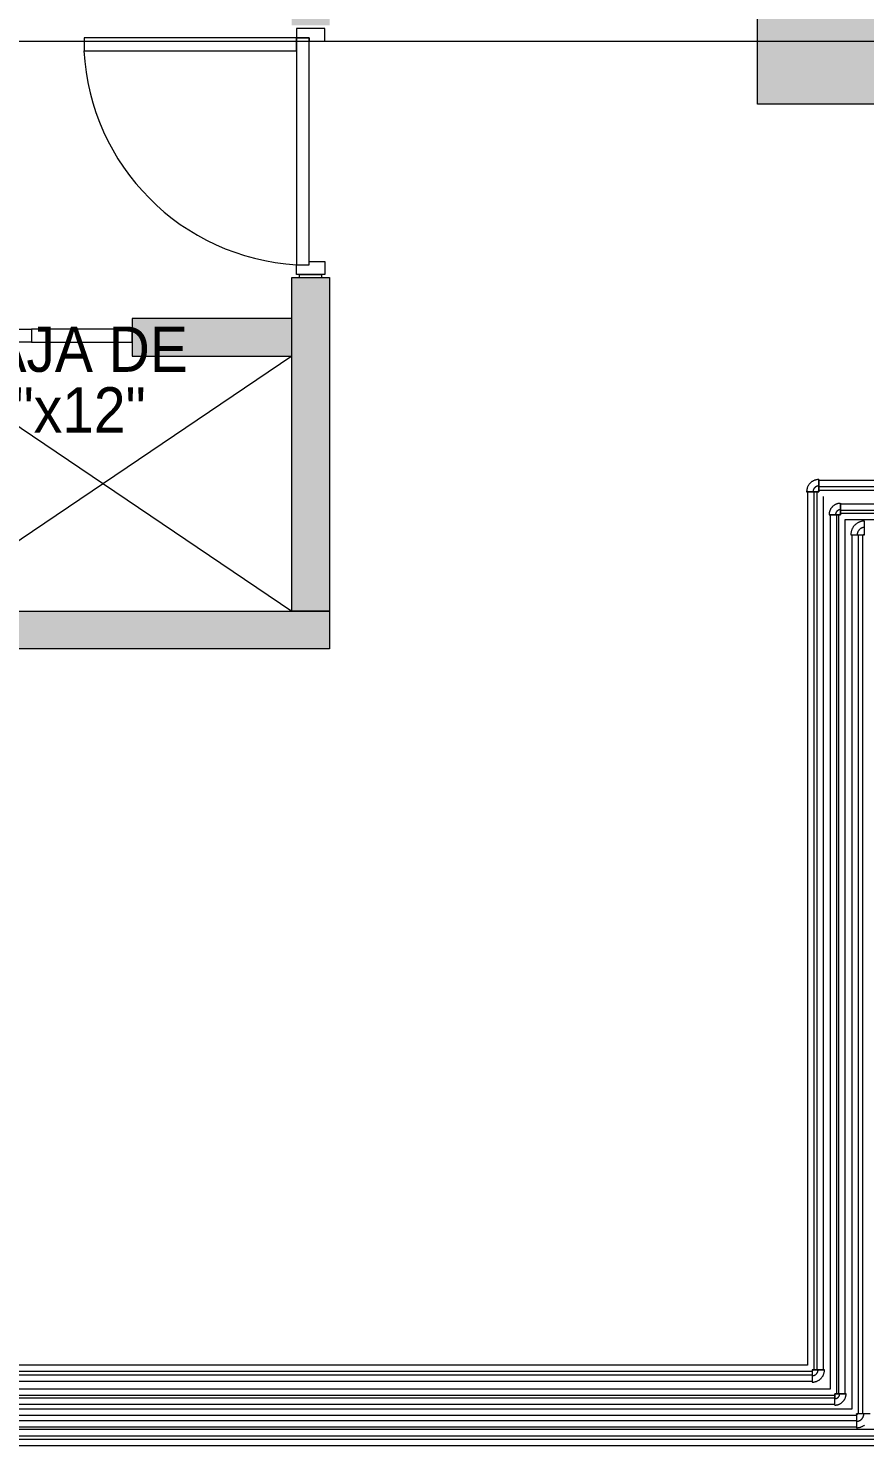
# Model space of a CAD drawing. Header units: metres. Extents: x 29 to 86.9, y -23.2 to 39.7.
# Drawn here: x 67.46 to 70.78, y -17.51 to -11.87 of the extents above; entities that cross this region are included whole.
import ezdxf

# ---------------------------------------------------------------- set-up
doc = ezdxf.new("R2010")
doc.units = ezdxf.units.M
doc.header["$LTSCALE"] = 100
doc.layers.get('0').update_dxf_attribs({"color": 254})
for name, color, linetype, lineweight in [('Arqui', 8, 'Continuous', 0), ('G-ANNO-TEXT', 7, 'Continuous', 9), ('M-HVAC-DUCT-IDEN', 7, 'Continuous', 9), ('P-PIPE', 7, 'Continuous', 18)]:
    doc.layers.add(name, color=color, linetype=linetype, lineweight=lineweight)
doc.styles.add('SansSerif', font='SANSS__.TTF', dxfattribs={"width": 0.9, "height": 0.18})

# ---------------------------------------------------------------- blocks, each defined once
blk = doc.blocks.new('estructura etapa 3')
at = {"layer": 'Arqui'}
h = blk.add_hatch(color=256, dxfattribs=at)
h.paths.add_polyline_path([(-91.6505, -6658.124), (-91.6505, -6657.624), (-92.3496, -6657.624), (-92.3496, -6658.124)])
h.paths.add_polyline_path([(-49.3536, -6658.124), (-49.3536, -6657.624), (-50.0545, -6657.6241), (-50.0545, -6658.1241)])
h.paths.add_polyline_path([(-56.0527, -6658.124), (-56.0527, -6657.624), (-56.7527, -6657.6241), (-56.7527, -6658.1241)])
h.paths.add_polyline_path([(-76.4496, -6659.124), (-76.9496, -6659.124), (-76.9496, -6657.624), (-76.4496, -6657.624)])
h.paths.add_polyline_path([(-83.9496, -6659.124), (-84.4496, -6659.124), (-84.4496, -6657.624), (-83.9496, -6657.624)])
h.paths.add_polyline_path([(-60.452, -6659.124), (-60.952, -6659.124), (-60.952, -6657.624), (-60.452, -6657.624)])
h.paths.add_polyline_path([(-67.9496, -6659.124), (-68.4496, -6659.124), (-68.4496, -6657.624), (-67.9496, -6657.624)])
h.paths.add_polyline_path([(-91.8501, -6668.1988), (-91.851, -6667.5988), (-92.3501, -6667.5988), (-92.3492, -6668.1988)])
h.paths.add_polyline_path([(-49.3536, -6668.1988), (-49.3536, -6667.5988), (-49.8536, -6667.5988), (-49.8536, -6668.1988)])
h.paths.add_polyline_path([(-56.1545, -6668.1488), (-56.1545, -6667.6488), (-56.8536, -6667.6491), (-56.8536, -6668.1491)])
h.paths.add_polyline_path([(-59.952, -6667.6488), (-59.952, -6668.1488), (-61.452, -6668.1488), (-61.452, -6667.6488)])
h.paths.add_polyline_path([(-75.9496, -6667.6488), (-75.9496, -6668.1488), (-77.4496, -6668.1488), (-77.4496, -6667.6488)])
h.paths.add_polyline_path([(-68.9496, -6667.6488), (-68.9496, -6668.1488), (-67.4496, -6668.1488), (-67.4496, -6667.6488)])
h.paths.add_polyline_path([(-84.9496, -6667.6488), (-84.9496, -6668.1488), (-83.4496, -6668.1488), (-83.4496, -6667.6488)])
h.paths.add_polyline_path([(-91.8501, -6676.1987), (-91.8501, -6675.5987), (-92.3492, -6675.5988), (-92.3492, -6676.1988)])
h.paths.add_polyline_path([(-49.3536, -6676.1988), (-49.3536, -6675.5988), (-49.8536, -6675.5988), (-49.8536, -6676.1988)])
h.paths.add_polyline_path([(-56.1545, -6676.1488), (-56.1545, -6675.6488), (-56.7536, -6675.6488), (-56.7536, -6676.1488)])
h.paths.add_polyline_path([(-59.952, -6675.6488), (-59.952, -6676.1488), (-61.452, -6676.1488), (-61.452, -6675.6488)])
h.paths.add_polyline_path([(-75.9496, -6675.6488), (-75.9496, -6676.1488), (-77.4496, -6676.1488), (-77.4496, -6675.6488)])
h.paths.add_polyline_path([(-68.9496, -6675.6488), (-68.9496, -6676.1488), (-67.4496, -6676.1488), (-67.4496, -6675.6488)])
h.paths.add_polyline_path([(-84.9496, -6675.6488), (-84.9496, -6676.1488), (-83.4496, -6676.1488), (-83.4496, -6675.6488)])
h.paths.add_polyline_path([(-91.8471, -6686.2988), (-91.8505, -6685.6988), (-92.3496, -6685.6988), (-92.3462, -6686.2988)])
h.paths.add_polyline_path([(-49.3545, -6686.2987), (-49.3536, -6685.6987), (-49.8536, -6685.6987), (-49.8545, -6686.2987)])
h.paths.add_polyline_path([(-56.1545, -6686.2488), (-56.1545, -6685.7488), (-56.7536, -6685.7488), (-56.7536, -6686.2488)])
h.paths.add_polyline_path([(-59.952, -6685.7488), (-59.952, -6686.2488), (-61.452, -6686.2488), (-61.452, -6685.7488)])
h.paths.add_polyline_path([(-75.9496, -6685.7488), (-75.9496, -6686.2488), (-77.4496, -6686.2488), (-77.4496, -6685.7488)])
h.paths.add_polyline_path([(-68.9496, -6685.7488), (-68.9496, -6686.2488), (-67.4496, -6686.2488), (-67.4496, -6685.7488)])
h.paths.add_polyline_path([(-84.9496, -6685.7488), (-84.9496, -6686.2488), (-83.4496, -6686.2488), (-83.4496, -6685.7488)])
h.paths.add_polyline_path([(-49.3532, -6694.2944), (-49.3536, -6693.6989), (-49.8545, -6693.6987), (-49.8541, -6694.2943)])
h.paths.add_polyline_path([(-56.0536, -6694.2488), (-56.0536, -6693.7488), (-56.7527, -6693.7488), (-56.7527, -6694.2488)])
h.paths.add_polyline_path([(-91.6505, -6694.2488), (-91.6505, -6693.7488), (-92.3496, -6693.7488), (-92.3496, -6694.2488)])
h.paths.add_polyline_path([(-59.952, -6693.7488), (-59.952, -6694.2488), (-61.452, -6694.2488), (-61.452, -6693.7488)])
h.paths.add_polyline_path([(-75.9496, -6693.7488), (-75.9496, -6694.2488), (-77.4496, -6694.2488), (-77.4496, -6693.7488)])
h.paths.add_polyline_path([(-68.9496, -6693.7488), (-68.9496, -6694.2488), (-67.4496, -6694.2488), (-67.4496, -6693.7488)])
h.paths.add_polyline_path([(-84.9496, -6693.7488), (-84.9496, -6694.2488), (-83.4496, -6694.2488), (-83.4496, -6693.7488)])
h.paths.add_polyline_path([(-49.3578, -6703.9737), (-49.3532, -6703.3737), (-49.854, -6703.374), (-49.8586, -6703.974)])
h.paths.add_polyline_path([(-56.0536, -6703.9238), (-56.0536, -6703.4238), (-56.7527, -6703.4241), (-56.7527, -6703.9241)])
h.paths.add_polyline_path([(-67.9496, -6704.9241), (-67.9496, -6703.4241), (-68.4496, -6703.4241), (-68.4496, -6704.9241)])
h.paths.add_polyline_path([(-91.6505, -6703.9238), (-91.6505, -6703.4238), (-92.3497, -6703.4238), (-92.3497, -6703.9238)])
h.paths.add_polyline_path([(-61.8472, -6703.4238), (-60.3472, -6703.4238), (-60.3472, -6703.9238), (-61.8472, -6703.9238)])
h.paths.add_polyline_path([(-83.9496, -6704.9241), (-83.9496, -6703.4241), (-84.4496, -6703.4241), (-84.4496, -6704.9241)])
h.paths.add_polyline_path([(-76.4496, -6704.9241), (-76.4496, -6703.4241), (-76.9496, -6703.4241), (-76.9496, -6704.9241)])
h.paths.add_polyline_path([(-49.3536, -6711.9488), (-49.3536, -6711.4488), (-50.0536, -6711.4488), (-50.0536, -6711.9488)])
h.paths.add_polyline_path([(-55.9536, -6711.9488), (-55.9536, -6711.4488), (-56.6536, -6711.4488), (-56.6536, -6711.9488)])
h.paths.add_polyline_path([(-91.6496, -6711.9488), (-91.6496, -6711.4488), (-92.3496, -6711.4488), (-92.3496, -6711.9488)])
h.paths.add_polyline_path([(-60.952, -6711.9488), (-60.952, -6709.5488), (-60.452, -6709.5488), (-60.452, -6711.9488)])
h.paths.add_polyline_path([(-68.4496, -6709.5488), (-68.4496, -6711.9488), (-67.9496, -6711.9488), (-67.9496, -6709.5488)])
h.paths.add_polyline_path([(-76.9496, -6709.5488), (-76.9496, -6711.9488), (-76.4496, -6711.9488), (-76.4496, -6709.5488)])
h.paths.add_polyline_path([(-83.9496, -6709.5488), (-83.9496, -6711.9488), (-84.4496, -6711.9488), (-84.4496, -6709.5488)])
blk.add_line((-93.5202, -6703.6738), (-46.5015, -6703.6738), dxfattribs=at)
blk.add_lwpolyline([(-61.8472, -6703.4238), (-60.3472, -6703.4238), (-60.3472, -6703.9238), (-61.8472, -6703.9238)], close=True, dxfattribs=at)
blk = doc.blocks.new('A$C9582355f')
at = {"layer": 'Arqui', "ltscale": 0.03}
h = blk.add_hatch(color=256, dxfattribs=at)
h.dxf.hatch_style = 1
h.paths.add_polyline_path([(43.8038, 11.49), (42.8715, 11.49), (42.8715, 11.34), (43.8038, 11.34)])
h.paths.add_polyline_path([(44.8666, 14.1897), (44.8665, 10.752), (45.0166, 10.752), (45.0166, 14.1897)])
h.paths.add_polyline_path([(44.8038, 11.49), (44.8666, 11.49), (44.8666, 11.34), (44.8038, 11.34)])
h.paths.add_polyline_path([(41.3715, 11.49), (36.8199, 11.49), (36.8199, 11.34), (41.3715, 11.34)])
h.paths.add_polyline_path([(39.6706, 11.3043), (39.6706, 11.34), (39.5206, 11.34), (39.5206, 11.3043)])
h.paths.add_polyline_path([(39.6707, 8.9769), (39.5206, 8.9769), (39.5206, 10.3019), (39.6706, 10.3019)])
h.paths.add_polyline_path([(39.5205, 9.9893), (39.5205, 10.1393), (38.8869, 10.1398), (38.8869, 9.9898)])
h.paths.add_polyline_path([(37.4329, 9.9895), (37.4329, 10.1395), (38.0869, 10.1398), (38.0869, 9.9898)])
h.paths.add_polyline_path([(36.069, 9.9897), (36.069, 10.1398), (36.6329, 10.1401), (36.6329, 9.9901)])
h.paths.add_polyline_path([(36.3723, 8.9771), (36.2223, 8.9771), (36.2222, 9.9898), (36.3722, 9.9898)])
h.paths.add_polyline_path([(38.0215, 8.977), (37.8715, 8.977), (37.8714, 9.9897), (38.0214, 9.9897)])
h.paths.add_polyline_path([(32.428, 8.9769), (39.6707, 8.9769), (39.6707, 8.8269), (32.428, 8.8269)])
h.paths.add_polyline_path([(32.5776, 9.9895), (32.5776, 10.1395), (34.7691, 10.1401), (34.7691, 9.9901)])
h.paths.add_polyline_path([(32.4282, 8.9769), (32.4264, 11.4901), (32.5765, 11.4893), (32.5765, 11.3393), (32.5773, 11.3394), (32.5782, 8.9769)])
h.paths.add_polyline_path([(33.3294, 8.9771), (33.1794, 8.9771), (33.1794, 8.9769), (33.3294, 8.9769)])
h.paths.add_polyline_path([(32.4298, 14.1909), (32.4247, 12.3901), (32.5748, 12.3901), (32.5799, 14.1909)])
h.paths.add_polyline_path([(36.9706, 11.49), (36.8199, 11.49), (36.8199, 12.4924), (34.9173, 12.4917), (34.9191, 11.4901), (34.7691, 11.4901), (34.7669, 12.6409), (35.7191, 12.6409), (35.7191, 14.1897), (35.8691, 14.1897), (35.8691, 12.6409), (36.8199, 12.6409), (36.8199, 14.1897), (36.9706, 14.1897)])
h.paths.add_polyline_path([(37.7699, 11.4903), (37.92, 11.4903), (37.92, 11.49)])
h.paths.add_polyline_path([(32.4302, 14.1897), (50.0187, 14.1897), (50.0187, 14.3397), (32.4302, 14.3398)])
h.paths.add_polyline_path([(53.7142, 14.1897), (51.817, 14.1897), (51.817, 14.3397), (53.7142, 14.3397)])
h.paths.add_polyline_path([(53.8642, 57.1902), (53.7142, 57.1902), (53.7142, 6.407), (52.1247, 6.407), (52.1246, 8.4206), (52.7151, 8.4207), (52.7151, 8.5708), (51.9746, 8.5707), (51.9747, 4.8069), (52.7775, 4.807), (52.7775, 4.9571), (52.1247, 4.957), (52.1247, 6.257), (53.7142, 6.2569), (53.7142, 3.4653), (53.8642, 3.4653)])
h.paths.add_polyline_path([(33.2298, 5.4253), (33.2564, 5.2753), (32.578, 5.2753), (32.578, 3.0554), (32.428, 3.0554), (32.428, 5.4253)])
h.paths.add_polyline_path([(35.7666, 5.4253), (35.7948, 5.2753), (34.2318, 5.2753), (34.2601, 5.4253)])
h.paths.add_polyline_path([(37.984, 5.4253), (38.0122, 5.2753), (36.7689, 5.2753), (36.7971, 5.4253)])
h.paths.add_polyline_path([(37.3214, 3.0554), (37.4715, 3.0554), (37.4715, 3.0807), (37.4715, 5.2753), (37.3215, 5.2753), (37.3214, 3.0807)])
h.paths.add_polyline_path([(39.0236, 5.4253), (38.997, 5.2753), (39.6206, 5.2753), (39.6206, 3.0554), (39.7707, 3.0554), (39.7707, 5.4253)])
h.paths.add_polyline_path([(32.4284, 2.9053), (39.7707, 2.9053), (39.7707, 3.0554), (32.4284, 3.0554)])
h.paths.add_polyline_path([(13.8089, 57.1909), (13.8089, 57.3409), (8.9835, 57.3402), (8.9835, 57.1902)])
h.paths.add_polyline_path([(43.2788, 54.0355), (43.1288, 54.0355), (43.1288, 57.1902), (43.2788, 57.1902)])
h.paths.add_polyline_path([(42.4167, 54.1855), (42.2667, 54.1855), (42.2667, 55.7902), (42.4167, 55.7902)])
h.paths.add_polyline_path([(34.7691, 54.0355), (34.7691, 54.1855), (43.1288, 54.1855), (43.1288, 54.0355)])
h.paths.add_polyline_path([(42.2667, 56.8402), (42.2667, 56.9902)])
h.paths.add_polyline_path([(34.9191, 55.1822), (34.7691, 55.1822), (34.7691, 55.7902), (34.9191, 55.7902)], flags=0)
h.paths.add_polyline_path([(34.9191, 55.1822), (34.7691, 55.1822), (34.7691, 55.7902), (34.9191, 55.7902)], flags=17)
h.paths.add_polyline_path([(34.9191, 55.1822), (34.7691, 55.1822), (34.7691, 55.7902), (34.9191, 55.7902)], flags=17)
at = {"layer": 'Arqui'}
for p, q in [((38.0215, 9.9894), (39.521, 8.9771)), ((39.5205, 9.9893), (38.0215, 8.977))]:
    blk.add_line(p, q, dxfattribs=at)
for points in [[(39.5899, 11.2409), (39.6517, 11.2409), (39.6517, 11.2916), (39.5392, 11.2916), (39.5392, 11.2536), (39.5899, 11.2536), (39.5899, 11.2409)], [(39.5899, 10.3653), (39.6517, 10.3653), (39.6517, 10.3146), (39.5392, 10.3146), (39.5392, 10.3526), (39.5899, 10.3526), (39.5899, 10.3653)], [(39.5519, 10.3019), (39.5519, 10.3146), (39.639, 10.3146), (39.639, 10.3019)]]:
    blk.add_lwpolyline(points, dxfattribs=at)
for points in [[(39.5392, 11.2029), (39.5392, 11.2536), (38.6951, 11.2536), (38.6951, 11.2029)], [(39.5899, 11.2536), (39.5392, 11.2536), (39.5392, 10.3526), (39.5899, 10.3526)], [(39.6707, 8.9769), (39.5206, 8.9769), (39.5206, 10.3019), (39.6706, 10.3019)], [(32.428, 8.9769), (39.6707, 8.9769), (39.6707, 8.8269), (32.428, 8.8269)]]:
    blk.add_lwpolyline(points, close=True, dxfattribs=at)
at = {"layer": 'Arqui', "elevation": -2415.091}
for points in [[(39.5205, 9.9893), (39.5205, 10.1393), (38.8869, 10.1398), (38.8869, 9.9898)], [(38.4869, 10.0964), (38.4869, 10.0457), (38.0869, 10.0457), (38.0869, 10.0964)], [(38.4869, 10.0964), (38.4869, 10.0457), (38.8869, 10.0457), (38.8869, 10.0964)]]:
    blk.add_lwpolyline(points, close=True, dxfattribs=at)
at = {"layer": 'Arqui'}
blk.add_arc((39.593, 11.2502), 0.8992, 183.0173, 266.5688, dxfattribs=at)
blk.add_blockref('estructura etapa 3', (103.2187, 6714.9141), dxfattribs=at)
blk = doc.blocks.new('Elbow - Welded - REFRIGERACION-2294622-NIVEL 02')
at = {"layer": 'P-PIPE', "color": 1, "true_color": 0xff0000}
blk.add_line((70.5713, -17.2048), (70.5713, -17.2248), dxfattribs=at)
blk.add_line((70.5713, -17.2048), (70.5713, -17.2248), dxfattribs=at)
at = {"layer": 'P-PIPE', "color": 1, "true_color": 0xff0000, "flags": 128}
for points in [[(70.5713, -17.2248), (70.5722, -17.2248), (70.5731, -17.2247), (70.574, -17.2246), (70.5749, -17.2245), (70.5759, -17.2243), (70.5768, -17.2241), (70.5777, -17.2239), (70.5785, -17.2236), (70.5794, -17.2233), (70.5803, -17.223), (70.5811, -17.2226), (70.5819, -17.2222), (70.5827, -17.2217), (70.5835, -17.2213), (70.5843, -17.2208), (70.5851, -17.2202), (70.5858, -17.2196), (70.5865, -17.2191), (70.5872, -17.2184), (70.5878, -17.2178), (70.5885, -17.2171), (70.5891, -17.2164), (70.5897, -17.2157), (70.5902, -17.2149), (70.5907, -17.2142), (70.5912, -17.2134), (70.5917, -17.2126), (70.5921, -17.2117), (70.5925, -17.2109), (70.5928, -17.21), (70.5931, -17.2092), (70.5934, -17.2083), (70.5937, -17.2074), (70.5939, -17.2065), (70.594, -17.2056), (70.5942, -17.2047), (70.5943, -17.2038), (70.5944, -17.2028), (70.5944, -17.2019), (70.5944, -17.2017)], [(70.5744, -17.2017), (70.5744, -17.2018), (70.5744, -17.2019), (70.5744, -17.2021), (70.5744, -17.2022), (70.5744, -17.2023), (70.5743, -17.2024), (70.5743, -17.2025), (70.5743, -17.2027), (70.5742, -17.2028), (70.5742, -17.2029), (70.5741, -17.203), (70.5741, -17.2031), (70.574, -17.2032), (70.574, -17.2034), (70.5739, -17.2035), (70.5738, -17.2036), (70.5737, -17.2037), (70.5736, -17.2038), (70.5736, -17.2039), (70.5735, -17.2039), (70.5734, -17.204), (70.5733, -17.2041), (70.5732, -17.2042), (70.5731, -17.2043), (70.573, -17.2043), (70.5729, -17.2044), (70.5728, -17.2045), (70.5726, -17.2045), (70.5725, -17.2046), (70.5724, -17.2046), (70.5723, -17.2047), (70.5722, -17.2047), (70.5721, -17.2047), (70.5719, -17.2048), (70.5718, -17.2048), (70.5717, -17.2048), (70.5716, -17.2048), (70.5714, -17.2048), (70.5713, -17.2048), (70.5713, -17.2048)]]:
    blk.add_lwpolyline(points, dxfattribs=at)
at = {"layer": 'P-PIPE', "color": 1, "true_color": 0xff0000}
for start_param, end_param in [(0, 3.141593), (3.141593, 6.283185)]:
    blk.add_ellipse((70.5844, -17.2017), major_axis=(0.00997, 0), ratio=0.000004, start_param=start_param, end_param=end_param, dxfattribs=at)
blk = doc.blocks.new('Elbow - Welded - REFRIGERACION-V9-NIVEL 02')
at = {"layer": 'P-PIPE', "color": 1, "true_color": 0xff0000, "flags": 128}
for points in [[(70.5754, -13.7065), (70.5751, -13.7074), (70.5749, -13.7083), (70.5747, -13.7092), (70.5746, -13.7101), (70.5745, -13.7111), (70.5745, -13.712), (70.5744, -13.7129), (70.5744, -13.713)], [(70.5976, -13.6898), (70.5966, -13.6899), (70.5957, -13.6899), (70.5948, -13.69), (70.5939, -13.6901), (70.593, -13.6903), (70.5921, -13.6905), (70.5912, -13.6907), (70.5903, -13.691), (70.5894, -13.6913), (70.5886, -13.6917), (70.5877, -13.692), (70.5869, -13.6925), (70.5861, -13.6929), (70.5853, -13.6934), (70.5845, -13.6939), (70.5837, -13.6944), (70.583, -13.695), (70.5823, -13.6956), (70.5816, -13.6962), (70.581, -13.6969), (70.5803, -13.6975), (70.5797, -13.6982), (70.5792, -13.699), (70.5786, -13.6997), (70.5781, -13.7005), (70.5776, -13.7013), (70.5772, -13.7021), (70.5767, -13.7029), (70.5764, -13.7037), (70.576, -13.7046), (70.5757, -13.7055), (70.5754, -13.7063), (70.5754, -13.7065)], [(70.5945, -13.7121), (70.5945, -13.712), (70.5946, -13.7118), (70.5946, -13.7117), (70.5947, -13.7116), (70.5947, -13.7115), (70.5948, -13.7114), (70.5949, -13.7113), (70.5949, -13.7112), (70.595, -13.7111), (70.5951, -13.711), (70.5952, -13.7109), (70.5953, -13.7108), (70.5953, -13.7107), (70.5954, -13.7106), (70.5955, -13.7105), (70.5956, -13.7104), (70.5957, -13.7104), (70.5958, -13.7103), (70.596, -13.7102), (70.5961, -13.7102), (70.5962, -13.7101), (70.5963, -13.7101), (70.5964, -13.71), (70.5965, -13.71), (70.5967, -13.7099), (70.5968, -13.7099), (70.5969, -13.7099), (70.597, -13.7098), (70.5971, -13.7098), (70.5973, -13.7098), (70.5974, -13.7098), (70.5975, -13.7098), (70.5976, -13.7098)], [(70.5944, -13.713), (70.5944, -13.7128), (70.5944, -13.7127), (70.5944, -13.7126), (70.5944, -13.7125), (70.5944, -13.7123), (70.5945, -13.7122), (70.5945, -13.7121), (70.5945, -13.7121)]]:
    blk.add_lwpolyline(points, dxfattribs=at)
at = {"layer": 'P-PIPE', "color": 1, "true_color": 0xff0000}
for centre, major_axis, ratio, start_param, end_param in [((70.5976, -13.6998), (0, 0.00997), 0.000001, 0.000004, 3.141593), ((70.5976, -13.6998), (0, 0.00997), 0.000001, 3.141597, 6.283185), ((70.5844, -13.713), (0.00997, 0), 0.000004, 0.000001, 3.141593), ((70.5844, -13.713), (0.00997, 0), 0.000004, 3.141594, 6.283185)]:
    blk.add_ellipse(centre, major_axis=major_axis, ratio=ratio, start_param=start_param, end_param=end_param, dxfattribs=at)
blk = doc.blocks.new('Elbow - Welded - REFRIGERACION-V10-NIVEL 02')
at = {"layer": 'P-PIPE', "color": 1, "true_color": 0xff0000}
for p, q in [((-0.0163, 0.0131), (-0.0163, -0.0131)), ((-0.0163, 0.0131), (-0.0163, -0.0131)), ((0.0131, 0.0163), (-0.0131, 0.0163)), ((0.0131, 0.0163), (-0.0131, 0.0163))]:
    blk.add_line(p, q, dxfattribs=at)
at = {"layer": 'P-PIPE', "color": 1, "true_color": 0xff0000, "flags": 128}
for points in [[(-0.0163, -0.0131), (-0.0151, -0.0131), (-0.014, -0.0131), (-0.0128, -0.0129), (-0.0116, -0.0128), (-0.0105, -0.0126), (-0.0093, -0.0123), (-0.0082, -0.012), (-0.0071, -0.0117), (-0.0059, -0.0113), (-0.0048, -0.0108), (-0.0038, -0.0103), (-0.0027, -0.0098), (-0.0017, -0.0093), (-0.0007, -0.0086), (0.0003, -0.008), (0.0013, -0.0073), (0.0022, -0.0066), (0.0031, -0.0058), (0.004, -0.005), (0.0048, -0.0042), (0.0056, -0.0033), (0.0064, -0.0025), (0.0071, -0.0015), (0.0078, -0.0006), (0.0085, 0.0004), (0.0091, 0.0014), (0.0097, 0.0024), (0.0102, 0.0035), (0.0107, 0.0046), (0.0111, 0.0056), (0.0115, 0.0068), (0.0119, 0.0079), (0.0122, 0.009), (0.0125, 0.0102), (0.0127, 0.0113), (0.0129, 0.0125), (0.013, 0.0136), (0.0131, 0.0148), (0.0131, 0.016), (0.0131, 0.0163)], [(-0.0131, 0.0163), (-0.0131, 0.0162), (-0.0132, 0.0161), (-0.0132, 0.0159), (-0.0132, 0.0158), (-0.0132, 0.0157), (-0.0132, 0.0156), (-0.0133, 0.0154), (-0.0133, 0.0153), (-0.0134, 0.0152), (-0.0134, 0.0151), (-0.0134, 0.015), (-0.0135, 0.0149), (-0.0136, 0.0147), (-0.0136, 0.0146), (-0.0137, 0.0145), (-0.0138, 0.0144), (-0.0139, 0.0143), (-0.0139, 0.0142), (-0.014, 0.0141), (-0.0141, 0.014), (-0.0142, 0.014), (-0.0143, 0.0139), (-0.0144, 0.0138), (-0.0145, 0.0137), (-0.0146, 0.0136), (-0.0147, 0.0136), (-0.0148, 0.0135), (-0.0149, 0.0135), (-0.0151, 0.0134), (-0.0152, 0.0134), (-0.0153, 0.0133), (-0.0154, 0.0133), (-0.0155, 0.0132), (-0.0157, 0.0132), (-0.0158, 0.0132), (-0.0159, 0.0132), (-0.016, 0.0132), (-0.0162, 0.0132), (-0.0163, 0.0131), (-0.0163, 0.0131)]]:
    blk.add_lwpolyline(points, dxfattribs=at)
blk = doc.blocks.new('Elbow - Welded - REFRIGERACION-V26-NIVEL 02')
at = {"layer": 'P-PIPE', "color": 11, "true_color": 0xff8080}
blk.add_line((70.6605, -17.2994), (70.6605, -17.3162), dxfattribs=at)
blk.add_line((70.6605, -17.2994), (70.6605, -17.3162), dxfattribs=at)
at = {"layer": 'P-PIPE', "color": 11, "true_color": 0xff8080, "flags": 128}
for points in [[(70.6605, -17.3162), (70.6613, -17.3161), (70.6621, -17.3161), (70.6629, -17.316), (70.6637, -17.3159), (70.6645, -17.3158), (70.6653, -17.3156), (70.666, -17.3154), (70.6668, -17.3151), (70.6675, -17.3149), (70.6683, -17.3146), (70.669, -17.3143), (70.6697, -17.3139), (70.6704, -17.3135), (70.6711, -17.3131), (70.6718, -17.3127), (70.6724, -17.3122), (70.6731, -17.3117), (70.6737, -17.3112), (70.6743, -17.3107), (70.6748, -17.3101), (70.6754, -17.3095), (70.6759, -17.3089), (70.6764, -17.3083), (70.6768, -17.3076), (70.6773, -17.307), (70.6777, -17.3063), (70.6781, -17.3056), (70.6785, -17.3049), (70.6788, -17.3042), (70.6791, -17.3034), (70.6794, -17.3027), (70.6796, -17.3019), (70.6798, -17.3012), (70.68, -17.3004), (70.6802, -17.2996), (70.6803, -17.2988), (70.6804, -17.298), (70.6804, -17.2972), (70.6805, -17.2964), (70.6805, -17.2962)], [(70.6637, -17.2962), (70.6637, -17.2963), (70.6637, -17.2965), (70.6637, -17.2966), (70.6636, -17.2967), (70.6636, -17.2968), (70.6636, -17.297), (70.6636, -17.2971), (70.6635, -17.2972), (70.6635, -17.2973), (70.6634, -17.2974), (70.6634, -17.2976), (70.6633, -17.2977), (70.6633, -17.2978), (70.6632, -17.2979), (70.6631, -17.298), (70.6631, -17.2981), (70.663, -17.2982), (70.6629, -17.2983), (70.6628, -17.2984), (70.6627, -17.2985), (70.6626, -17.2986), (70.6625, -17.2987), (70.6624, -17.2987), (70.6623, -17.2988), (70.6622, -17.2989), (70.6621, -17.2989), (70.662, -17.299), (70.6619, -17.2991), (70.6618, -17.2991), (70.6617, -17.2992), (70.6615, -17.2992), (70.6614, -17.2993), (70.6613, -17.2993), (70.6612, -17.2993), (70.6611, -17.2993), (70.6609, -17.2994), (70.6608, -17.2994), (70.6607, -17.2994), (70.6605, -17.2994), (70.6605, -17.2994)]]:
    blk.add_lwpolyline(points, dxfattribs=at)
at = {"layer": 'P-PIPE', "color": 11, "true_color": 0xff8080}
for start_param, end_param in [(0, 3.141593), (3.141593, 6.283185)]:
    blk.add_ellipse((70.6721, -17.2962), major_axis=(0.00838, 0), ratio=0.000004, start_param=start_param, end_param=end_param, dxfattribs=at)
blk = doc.blocks.new('Elbow - Welded - REFRIGERACION-V27-NIVEL 02')
at = {"layer": 'P-PIPE', "color": 11, "true_color": 0xff8080, "flags": 128}
for points in [[(70.6644, -13.7989), (70.6642, -13.7996), (70.6641, -13.8004), (70.6639, -13.8012), (70.6638, -13.802), (70.6637, -13.8028), (70.6637, -13.8036), (70.6637, -13.8043)], [(70.6836, -13.7844), (70.6828, -13.7844), (70.682, -13.7845), (70.6812, -13.7845), (70.6805, -13.7846), (70.6797, -13.7848), (70.6789, -13.785), (70.6781, -13.7852), (70.6774, -13.7854), (70.6766, -13.7857), (70.6759, -13.786), (70.6751, -13.7863), (70.6744, -13.7866), (70.6737, -13.787), (70.673, -13.7874), (70.6724, -13.7879), (70.6717, -13.7883), (70.6711, -13.7888), (70.6705, -13.7893), (70.6699, -13.7899), (70.6693, -13.7904), (70.6688, -13.791), (70.6683, -13.7916), (70.6678, -13.7922), (70.6673, -13.7929), (70.6668, -13.7936), (70.6664, -13.7942), (70.666, -13.7949), (70.6657, -13.7956), (70.6653, -13.7964), (70.665, -13.7971), (70.6648, -13.7979), (70.6645, -13.7986), (70.6644, -13.7989)], [(70.6805, -13.8043), (70.6805, -13.8042), (70.6805, -13.8041), (70.6805, -13.804), (70.6805, -13.8038), (70.6805, -13.8037), (70.6805, -13.8036), (70.6806, -13.8035)], [(70.6806, -13.8035), (70.6806, -13.8033), (70.6807, -13.8032), (70.6807, -13.8031), (70.6808, -13.803), (70.6808, -13.8029), (70.6809, -13.8028), (70.6809, -13.8027), (70.681, -13.8025), (70.6811, -13.8024), (70.6812, -13.8023), (70.6812, -13.8022), (70.6813, -13.8021), (70.6814, -13.8021), (70.6815, -13.802), (70.6816, -13.8019), (70.6817, -13.8018), (70.6818, -13.8017), (70.6819, -13.8017), (70.682, -13.8016), (70.6821, -13.8015), (70.6822, -13.8015), (70.6824, -13.8014), (70.6825, -13.8014), (70.6826, -13.8013), (70.6827, -13.8013), (70.6828, -13.8013), (70.683, -13.8012), (70.6831, -13.8012), (70.6832, -13.8012), (70.6833, -13.8012), (70.6835, -13.8012), (70.6836, -13.8012), (70.6836, -13.8012)]]:
    blk.add_lwpolyline(points, dxfattribs=at)
at = {"layer": 'P-PIPE', "color": 11, "true_color": 0xff8080}
for centre, major_axis, ratio, start_param, end_param in [((70.6721, -13.8043), (0.00838, 0), 0.000004, 0.000001, 3.141593), ((70.6721, -13.8043), (0.00838, 0), 0.000004, 3.141594, 6.283185), ((70.6836, -13.7928), (0, 0.00838), 0.000001, 0.000004, 3.141594), ((70.6836, -13.7928), (0, 0.00838), 0.000001, 3.141597, 6.283185)]:
    blk.add_ellipse(centre, major_axis=major_axis, ratio=ratio, start_param=start_param, end_param=end_param, dxfattribs=at)

msp = doc.modelspace()

# ---------------------------------------------------------------- linework, layer by layer
at = {"layer": 'P-PIPE', "color": 1, "true_color": 0xff0000}
for p, q in [((72.474, -13.6681), (70.5976, -13.6681)), ((72.474, -13.6935), (70.5976, -13.6935)), ((70.5976, -13.6935), (70.5976, -13.7062)), ((70.5976, -13.7062), (72.474, -13.7062)), ((70.5527, -13.713), (70.5527, -17.1831)), ((70.5781, -13.713), (70.5781, -17.2017)), ((70.5908, -17.2017), (70.5908, -13.713)), ((70.6162, -17.2017), (70.6162, -13.7316)), ((70.7793, -13.8842), (70.7793, -13.8293)), ((70.7245, -13.8842), (70.7793, -13.8842)), ((70.7281, -13.8842), (70.7281, -17.358)), ((70.7535, -13.8842), (70.7535, -17.3766)), ((70.7725, -17.3766), (70.7725, -13.8842)), ((70.5527, -17.1831), (58.6114, -17.1831)), ((70.5713, -17.2017), (70.5713, -17.2502)), ((70.5713, -17.2085), (58.6114, -17.2085)), ((58.6114, -17.2212), (70.5713, -17.2212)), ((58.63, -17.2466), (70.5713, -17.2466)), ((70.7281, -17.358), (61.0689, -17.358)), ((70.8016, -17.3766), (70.7467, -17.3766)), ((70.7467, -17.3766), (70.7467, -17.4314)), ((70.7467, -17.3834), (61.0689, -17.3834)), ((61.0689, -17.4024), (70.7467, -17.4024)), ((61.0875, -17.4278), (70.7467, -17.4278))]:
    msp.add_line(p, q, dxfattribs=at)
at = {"layer": 'P-PIPE', "color": 11, "true_color": 0xff8080}
for p, q in [((72.395, -13.7627), (70.6836, -13.7627)), ((70.6419, -13.8044), (70.6419, -17.2777)), ((70.6673, -13.8044), (70.6673, -17.2963)), ((70.6768, -17.2963), (70.6768, -13.8044)), ((72.395, -13.7881), (70.6836, -13.7881)), ((70.6836, -13.7881), (70.6836, -13.7976)), ((70.6836, -13.7976), (72.395, -13.7976)), ((70.7022, -13.823), (72.3764, -13.823)), ((70.7022, -17.2963), (70.7022, -13.823)), ((70.6419, -17.2777), (58.6992, -17.2777)), ((70.6605, -17.3031), (58.6992, -17.3031)), ((58.6992, -17.3126), (70.6605, -17.3126)), ((70.6605, -17.3416), (70.6605, -17.2963)), ((58.7178, -17.338), (70.6605, -17.338)), ((70.8154, -17.4389), (61.1584, -17.4389)), ((70.834, -17.4643), (61.1584, -17.4643)), ((61.1584, -17.477), (70.834, -17.477)), ((61.177, -17.5024), (70.834, -17.5024))]:
    msp.add_line(p, q, dxfattribs=at)
at = {"layer": 'P-PIPE', "color": 1, "true_color": 0xff0000, "flags": 128}
for points in [[(70.551, -13.6995), (70.5505, -13.7014), (70.55, -13.7033), (70.5497, -13.7052), (70.5494, -13.7071), (70.5492, -13.709), (70.5491, -13.7109), (70.549, -13.7129), (70.549, -13.713)], [(70.5976, -13.6645), (70.5956, -13.6645), (70.5937, -13.6646), (70.5917, -13.6648), (70.5898, -13.6651), (70.5879, -13.6655), (70.586, -13.6659), (70.5841, -13.6664), (70.5823, -13.667), (70.5805, -13.6676), (70.5787, -13.6683), (70.5769, -13.6691), (70.5752, -13.67), (70.5734, -13.6709), (70.5718, -13.6719), (70.5702, -13.673), (70.5686, -13.6741), (70.567, -13.6753), (70.5656, -13.6765), (70.5641, -13.6778), (70.5628, -13.6792), (70.5614, -13.6806), (70.5602, -13.6821), (70.559, -13.6836), (70.5578, -13.6852), (70.5567, -13.6868), (70.5557, -13.6885), (70.5548, -13.6901), (70.5539, -13.6919), (70.5531, -13.6936), (70.5523, -13.6954), (70.5517, -13.6973), (70.5511, -13.6991), (70.551, -13.6995)], [(70.5976, -13.6999), (70.5976, -13.6916), (70.5976, -13.684), (70.5976, -13.6774), (70.5976, -13.6724), (70.5976, -13.6692), (70.5976, -13.6681)], [(70.5976, -13.6681), (70.5976, -13.6692), (70.5976, -13.6724), (70.5976, -13.6774), (70.5976, -13.684), (70.5976, -13.6916), (70.5976, -13.6999)], [(70.5976, -13.713), (70.5976, -13.7066), (70.5976, -13.6999)], [(70.5976, -13.6999), (70.5976, -13.7066), (70.5976, -13.713)], [(70.7793, -13.8293), (70.7771, -13.8294), (70.7749, -13.8295), (70.7728, -13.8297), (70.7706, -13.83), (70.7684, -13.8304), (70.7663, -13.8309), (70.7642, -13.8315), (70.7621, -13.8321), (70.76, -13.8329), (70.758, -13.8337), (70.756, -13.8346), (70.754, -13.8355), (70.7521, -13.8366), (70.7502, -13.8377), (70.7484, -13.8389), (70.7466, -13.8402), (70.7448, -13.8415), (70.7432, -13.843), (70.7415, -13.8444), (70.74, -13.846), (70.7385, -13.8476), (70.737, -13.8493), (70.7357, -13.851), (70.7344, -13.8527), (70.7332, -13.8546), (70.732, -13.8564), (70.7309, -13.8584), (70.7299, -13.8603), (70.729, -13.8623), (70.7282, -13.8643), (70.7274, -13.8664), (70.7268, -13.8685), (70.7262, -13.8706), (70.7257, -13.8727), (70.7253, -13.8749), (70.7249, -13.8771), (70.7247, -13.8792), (70.7245, -13.8814), (70.7245, -13.8836), (70.7245, -13.8842)], [(70.5713, -17.2502), (70.5732, -17.2502), (70.5751, -17.2501), (70.5771, -17.2499), (70.579, -17.2496), (70.5809, -17.2493), (70.5828, -17.2488), (70.5847, -17.2483), (70.5865, -17.2478), (70.5884, -17.2471), (70.5902, -17.2464), (70.5919, -17.2456), (70.5937, -17.2448), (70.5954, -17.2438), (70.597, -17.2428), (70.5987, -17.2418), (70.6002, -17.2406), (70.6018, -17.2394), (70.6033, -17.2382), (70.6047, -17.2369), (70.6061, -17.2355), (70.6074, -17.2341), (70.6087, -17.2326), (70.6099, -17.2311), (70.611, -17.2295), (70.6121, -17.2279), (70.6131, -17.2263), (70.6141, -17.2246), (70.6149, -17.2229), (70.6157, -17.2211), (70.6165, -17.2193), (70.6171, -17.2175), (70.6177, -17.2156), (70.6183, -17.2138), (70.6187, -17.2119), (70.6191, -17.21), (70.6194, -17.208), (70.6196, -17.2061), (70.6197, -17.2042), (70.6198, -17.2022), (70.6198, -17.2017)], [(70.7467, -17.4314), (70.7489, -17.4314), (70.7511, -17.4313), (70.7533, -17.431), (70.7554, -17.4307), (70.7576, -17.4303), (70.7597, -17.4299), (70.7619, -17.4293), (70.7639, -17.4287), (70.766, -17.4279), (70.7681, -17.4271), (70.7701, -17.4262), (70.772, -17.4252), (70.774, -17.4242), (70.7758, -17.4231), (70.7777, -17.4219), (70.7795, -17.4206)]]:
    msp.add_lwpolyline(points, dxfattribs=at)
at = {"layer": 'P-PIPE', "color": 11, "true_color": 0xff8080, "flags": 128}
for points in [[(70.6836, -13.759), (70.6818, -13.7591), (70.68, -13.7592), (70.6782, -13.7594), (70.6764, -13.7596), (70.6746, -13.7599), (70.6729, -13.7603), (70.6711, -13.7608), (70.6694, -13.7613), (70.6677, -13.7619), (70.666, -13.7626), (70.6643, -13.7634), (70.6627, -13.7642), (70.6611, -13.765), (70.6595, -13.766), (70.658, -13.767), (70.6566, -13.768), (70.6551, -13.7691), (70.6537, -13.7703), (70.6524, -13.7715), (70.6511, -13.7728), (70.6499, -13.7741), (70.6487, -13.7755), (70.6476, -13.7769), (70.6465, -13.7784), (70.6455, -13.7799), (70.6445, -13.7814), (70.6436, -13.783), (70.6428, -13.7846), (70.6421, -13.7863), (70.6414, -13.7879), (70.6407, -13.7896), (70.6402, -13.7914), (70.64, -13.792)], [(70.64, -13.792), (70.6396, -13.7937), (70.6392, -13.7955), (70.6388, -13.7973), (70.6386, -13.7991), (70.6384, -13.8009), (70.6383, -13.8027), (70.6383, -13.8044)], [(70.6605, -17.3416), (70.6623, -17.3416), (70.6641, -17.3415), (70.6659, -17.3413), (70.6677, -17.341), (70.6695, -17.3407), (70.6713, -17.3403), (70.673, -17.3398), (70.6748, -17.3393), (70.6765, -17.3387), (70.6782, -17.338), (70.6798, -17.3373), (70.6814, -17.3365), (70.683, -17.3356), (70.6846, -17.3347), (70.6861, -17.3337), (70.6876, -17.3326), (70.689, -17.3315), (70.6904, -17.3303), (70.6917, -17.3291), (70.693, -17.3278), (70.6943, -17.3265), (70.6955, -17.3251), (70.6966, -17.3237), (70.6977, -17.3223), (70.6987, -17.3208), (70.6996, -17.3192), (70.7005, -17.3176), (70.7013, -17.316), (70.7021, -17.3144), (70.7028, -17.3127), (70.7034, -17.311), (70.704, -17.3093), (70.7044, -17.3075), (70.7049, -17.3057), (70.7052, -17.304), (70.7055, -17.3022), (70.7057, -17.3004), (70.7058, -17.2986), (70.7059, -17.2967), (70.7059, -17.2963)]]:
    msp.add_lwpolyline(points, dxfattribs=at)
at = {"layer": 'P-PIPE', "color": 1, "true_color": 0xff0000}
for centre, radius, start, end in [((70.5976, -13.713), 0.000329, 90, 180), ((70.5976, -13.713), 0.000329, 90, 180), ((70.7793, -13.8842), 0.00035, 90, 180), ((70.7793, -13.8842), 0.00035, 90, 180), ((70.5713, -17.2017), 0.000329, 270, 0), ((70.5713, -17.2017), 0.000329, 270, 0), ((70.7467, -17.3766), 0.00035, 270, 0), ((70.7467, -17.3766), 0.00035, 270, 0)]:
    msp.add_arc(centre, radius, start, end, dxfattribs=at)
at = {"layer": 'P-PIPE', "color": 11, "true_color": 0xff8080}
for centre, start, end in [((70.6836, -13.8044), 90, 180), ((70.6836, -13.8044), 90, 180), ((70.6605, -17.2963), 270, 0), ((70.6605, -17.2963), 270, 0)]:
    msp.add_arc(centre, 0.000318, start, end, dxfattribs=at)
at = {"layer": 'P-PIPE', "color": 1, "true_color": 0xff0000}
for centre, major_axis, ratio, start_param, end_param in [((70.5976, -13.6999), (0, 0.0354), 0.000001, 4.712393, 6.283185), ((70.5976, -13.6999), (0, 0.0354), 0.000001, 0.000004, 1.5708), ((70.5976, -13.6999), (0, 0.0354), 0.000001, 4.341587, 4.712393), ((70.5976, -13.6999), (0, 0.0354), 0.000001, 1.5708, 1.941606), ((70.5844, -13.713), (0.0354, 0), 0.000004, 3.141593, 4.712388), ((70.5844, -13.713), (0.0354, 0), 0.000004, 1.570795, 3.141592), ((70.5844, -13.713), (0.0317, 0), 0.000004, 1.570796, 3.141593), ((70.5844, -13.713), (0.0317, 0), 0.000004, 3.141593, 4.712389), ((70.5844, -13.713), (0.00635, 0), 0.000004, 3.141593, 4.712389), ((70.5844, -13.713), (0.00635, 0), 0.000004, 1.570796, 3.141593), ((70.5844, -13.713), (0.00635, 0), 0.000004, 4.712389, 6.283185), ((70.5844, -13.713), (0.00635, 0), 0.000004, 0, 1.570796), ((70.5844, -13.713), (-0.0318, 0), 0.000004, 4.285475, 4.712389), ((70.5844, -13.713), (0.0318, 0), 0.000004, 4.712389, 5.1393), ((70.5844, -13.713), (-0.0354, 0), 0.000004, 1.570795, 1.941601), ((70.5844, -13.713), (-0.0354, 0), 0.000004, 4.341582, 4.712388), ((70.5844, -17.2017), (0.0317, 0), 0.000004, 4.285476, 4.712389), ((70.5844, -17.2017), (-0.0318, 0), 0.000004, 4.712389, 5.139301), ((70.5844, -17.2017), (0.0354, 0), 0.000004, 4.341583, 4.712389), ((70.5844, -17.2017), (0.0354, 0), 0.000004, 1.570796, 1.941602), ((70.5844, -17.2017), (0.00635, 0), 0.000004, 1.570796, 3.141593), ((70.5844, -17.2017), (0.00635, 0), 0.000004, 3.141593, 4.712389), ((70.5844, -17.2017), (0.00635, 0), 0.000004, 0, 1.570796), ((70.5844, -17.2017), (0.00635, 0), 0.000004, 4.712389, 6.283185), ((70.5844, -17.2017), (0.0354, 0), 0.000004, 4.712389, 6.283185), ((70.5844, -17.2017), (0.0354, 0), 0.000004, 0, 1.570796), ((70.5844, -17.2017), (0.0318, 0), 0.000004, 4.712389, 6.283185), ((70.5844, -17.2017), (-0.0318, 0), 0.000004, 3.141593, 4.712389)]:
    msp.add_ellipse(centre, major_axis=major_axis, ratio=ratio, start_param=start_param, end_param=end_param, dxfattribs=at)
at = {"layer": 'P-PIPE', "color": 11, "true_color": 0xff8080}
for centre, major_axis, ratio, start_param, end_param in [((70.6836, -13.7928), (0, 0.0338), 0.000001, 4.712393, 6.283185), ((70.6836, -13.7928), (0, 0.0338), 0.000001, 0.000004, 1.5708), ((70.6836, -13.7928), (0, 0.0302), 0.000001, 4.712389, 6.283185), ((70.6836, -13.7928), (0, 0.0302), 0.000001, 0, 1.570796), ((70.6721, -13.8044), (-0.0338, 0), 0.000004, 0, 1.570795), ((70.6721, -13.8044), (0.0338, 0), 0.000004, 1.570795, 3.141592), ((70.6721, -13.8044), (0.0302, 0), 0.000004, 3.141593, 4.712389), ((70.6721, -13.8044), (0.0302, 0), 0.000004, 1.570796, 3.141593), ((70.6721, -13.8044), (0.00476, 0), 0.000004, 1.570796, 3.141593), ((70.6721, -13.8044), (0.00476, 0), 0.000004, 3.141593, 4.712389), ((70.6721, -13.8044), (0.00476, 0), 0.000004, 0, 1.570796), ((70.6721, -13.8044), (0.00476, 0), 0.000004, 4.712389, 6.283185), ((70.6721, -13.8044), (-0.0338, 0), 0.000004, 1.570795, 1.909993), ((70.6721, -13.8044), (-0.0338, 0), 0.000004, 4.37319, 4.712388), ((70.6721, -13.8044), (-0.0302, 0), 0.000004, 1.570796, 1.964079), ((70.6721, -13.8044), (-0.0302, 0), 0.000004, 4.319104, 4.712389), ((70.6836, -13.7928), (0, 0.0302), 0.000001, 4.319109, 4.712389), ((70.6836, -13.7928), (0, 0.0302), 0.000001, 1.570796, 1.964084), ((70.6836, -13.7928), (0, 0.0338), 0.000001, 4.373195, 4.712393), ((70.6836, -13.7928), (0, 0.0338), 0.000001, 1.5708, 1.909998), ((70.6721, -17.2963), (0.0302, 0), 0.000004, 1.570796, 1.96408), ((70.6721, -17.2963), (0.0302, 0), 0.000004, 4.319105, 4.712389), ((70.6721, -17.2963), (0.0338, 0), 0.000004, 4.373191, 4.712389), ((70.6721, -17.2963), (0.0338, 0), 0.000004, 1.570796, 1.909994), ((70.6721, -17.2963), (0.00476, 0), 0.000004, 3.141593, 4.712389), ((70.6721, -17.2963), (0.00476, 0), 0.000004, 1.570796, 3.141593), ((70.6721, -17.2963), (0.00476, 0), 0.000004, 4.712389, 6.283185), ((70.6721, -17.2963), (0.00476, 0), 0.000004, 0, 1.570796), ((70.6721, -17.2963), (0.0302, 0), 0.000004, 0, 1.570796), ((70.6721, -17.2963), (0.0302, 0), 0.000004, 4.712389, 6.283185), ((70.6721, -17.2963), (0.0338, 0), 0.000004, 4.712389, 6.283185), ((70.6721, -17.2963), (0.0338, 0), 0.000004, 0, 1.570796)]:
    msp.add_ellipse(centre, major_axis=major_axis, ratio=ratio, start_param=start_param, end_param=end_param, dxfattribs=at)

# ---------------------------------------------------------------- block references
msp.add_blockref('A$C9582355f', (28.9827, -23.164))
at = {"layer": 'P-PIPE', "color": 1, "true_color": 0xff0000}
for name, p in [('Elbow - Welded - REFRIGERACION-V9-NIVEL 02', (0, 0)), ('Elbow - Welded - REFRIGERACION-2294622-NIVEL 02', (0, 0)), ('Elbow - Welded - REFRIGERACION-V10-NIVEL 02', (70.763, -17.3929))]:
    msp.add_blockref(name, p, dxfattribs=at)
at = {"layer": 'P-PIPE', "color": 11, "true_color": 0xff8080}
for name in ['Elbow - Welded - REFRIGERACION-V27-NIVEL 02', 'Elbow - Welded - REFRIGERACION-V26-NIVEL 02']:
    msp.add_blockref(name, (0, 0), dxfattribs=at)
at = {"layer": 'P-PIPE', "color": 1, "true_color": 0xff0000, "rotation": 180}
msp.add_blockref('Elbow - Welded - REFRIGERACION-V10-NIVEL 02', (70.763, -13.8679), dxfattribs=at)

# ---------------------------------------------------------------- texts
at = {"layer": 'G-ANNO-TEXT', "insert": (67.1472, -13.0567), "char_height": 0.18, "width": 1.125569, "attachment_point": 1, "style": 'SansSerif'}
msp.add_mtext('BAJA DE', dxfattribs=at)
at = {"layer": 'M-HVAC-DUCT-IDEN', "insert": (67.1461, -13.2978), "char_height": 0.18, "width": 0.930759, "attachment_point": 1, "style": 'SansSerif'}
msp.add_mtext('17"x12"', dxfattribs=at)

doc.saveas('drawing.dxf')
